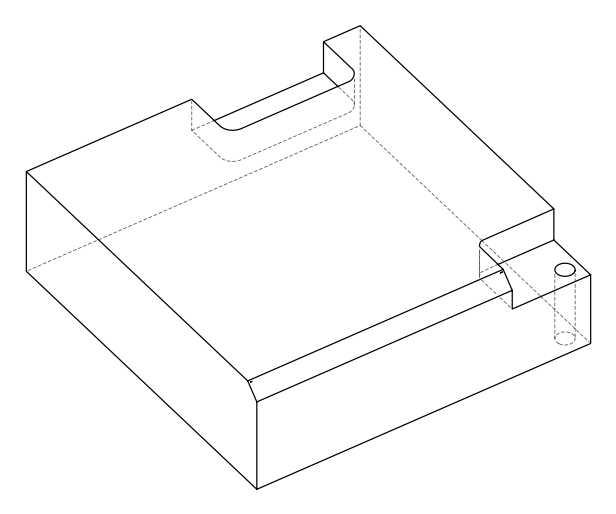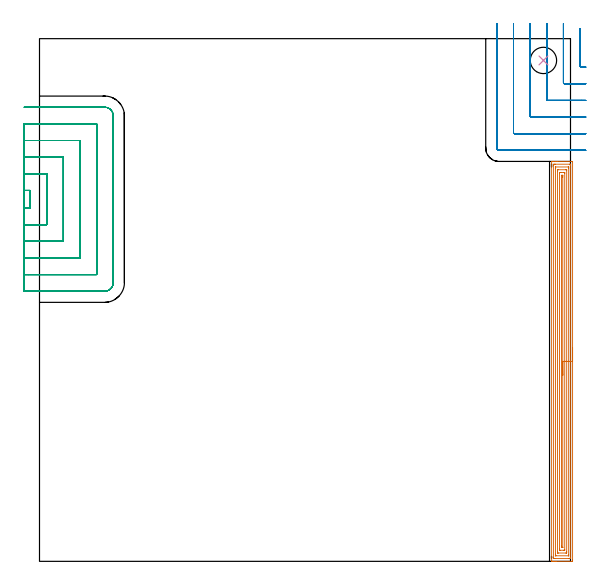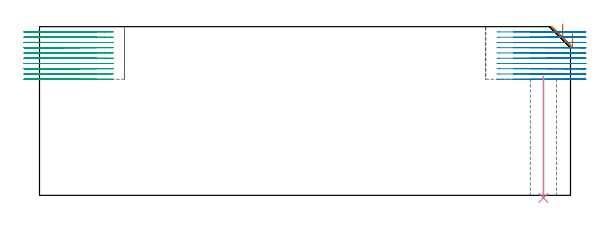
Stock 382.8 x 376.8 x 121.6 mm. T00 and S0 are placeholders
(PLAN: 4 operations, 2 tool changes, 59.4 min)
(1 AREA_MILL | FG_CHAMFER_SURFACE | UGT0205_001 | 14.07 min | 33696 mm3)
(2 MILL_CORNER_NOTCH_RECTANGULAR | CORNER_NOTCH_RECTANGULAR | NXT0201_012 | Follow Part, ap 4, ae 75% | 12.86 min | 203381 mm3)
(3 MILL_SLOT | SLOT_PARTIAL_RECTANGULAR | NXT0201_012 | Follow Part, ap 4, ae 75% | 32.16 min | 341617 mm3)
(4 INDEXABLE_INSERT_DRILL_THROUGH_HOLE_FROM_SOLID | STEP1HOLE | NXT0302_009 | 0.36 min | 23677 mm3)
(TOOL UGT0205_001 | Chamfer Mill 20 x 3 x 45 deg. | D20 FL50 Z2)
(TOOL NXT0201_012 | ENDMILL 16mm [2P460-1600-NA 1630] | D16 FL38 Z6)
(TOOL NXT0302_009 | Index. Insert Drill 19mm [880-D1900L25-05] | D19 PA176 FL95 Z2)
(OP 1 AREA_MILL)
G17 G21 G94 G90
T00 M6
G54
G17 G0 G90 X384.3 Y154.15 S1061 M3
G43 Z131.6 H0
Z116.5
G94 G1 Y154.112 Z115.629 F250.
Y153.998 Z114.764
Y153.809 Z113.912
Y153.547 Z113.08
Y153.213 Z112.274
Y152.81 Z111.5
Y152.342 Z110.764
Y151.81 Z110.072
Y151.221 Z109.429
Y150.578 Z108.84
Y149.886 Z108.309
Y149.15 Z107.84
Y148.376 Z107.437
Y147.57 Z107.103
Y146.738 Z106.841
Y145.887 Z106.652
Y145.022 Z106.538
Y144.15 Z106.5
Y1.037
X384.299 Y0.63 Z106.501
X384.295 Y0.148 Z106.503
X384.292 Y0.009 Z106.506
X383.819 Y0. Z106.979
X372.332 Z118.463
X370.926 Z119.87
X370.565 Z120.23
X369.842 Z120.958
X369.594 Z121.206
X369.215 Y0.007 Z121.576
X369.203 Y0.009 Z121.588
X369.2 Y0.183 Z121.6
Y288.117
X369.203 Y288.292 Z121.588
X369.216 Y288.3 Z121.575
X369.594 Z121.206
X369.842 Z120.958
X370.565 Z120.23
X371.81 Z118.987
X373.216 Z117.58
X383.819 Z106.979
X384.082 Y288.298 Z106.716
X384.292 Y288.29 Z106.506
X384.299 Y288.078 Z106.499
X384.3 Y144.15 Z106.5
X382.886 Z107.914
X382.885 Y2.469 Z107.915
X382.884 Y2.418 Z107.916
X382.871 Y2.01 Z107.929
X382.463 Y2.002 Z108.337
X382.051 Y2.001 Z108.749
X381.581 Y2. Z109.219
X371.448 Y2.001 Z119.352
X370.976 Y2.003 Z119.824
X370.732 Y2.01 Z120.068
X370.621 Y2.026 Z120.179
X370.615 Y2.368 Z120.185
Y2.418
Y285.831
X370.616 Y285.882 Z120.184
X370.629 Y286.29 Z120.171
X371.037 Y286.298 Z119.763
X371.448 Y286.299 Z119.352
X371.919 Y286.3 Z118.881
X382.051 Y286.299 Z108.749
X382.524 Y286.297 Z108.276
X382.768 Y286.29 Z108.032
X382.879 Y286.274 Z107.921
X382.885 Y285.932 Z107.915
Y285.882
X382.886 Y144.15 Z107.914
X381.471 Z109.329
Y4.794
X381.47 Y4.207 Z109.33
X381.467 Y4.054 Z109.333
X381.465 Y4.018 Z109.335
X381.461 Y4.01 Z109.339
X381.44 Y4.006 Z109.36
X381.371 Y4.001 Z109.429
X372.332 Z118.468
X372.128 Y4.003 Z118.672
X372.07 Y4.006 Z118.73
X372.039 Y4.01 Z118.761
X372.035 Y4.025 Z118.765
X372.032 Y4.105 Z118.768
X372.03 Y4.207 Z118.77
X372.029 Y4.514 Z118.771
X372.028 Y5.101 Z118.772
X372.029 Y283.506 Z118.771
X372.03 Y284.093 Z118.77
X372.033 Y284.246 Z118.767
X372.035 Y284.282 Z118.765
X372.039 Y284.29 Z118.761
X372.06 Y284.293 Z118.74
X372.129 Y284.299 Z118.671
X381.168 Z109.632
X381.372 Y284.297 Z109.428
X381.43 Y284.294 Z109.37
X381.461 Y284.29 Z109.339
X381.465 Y284.275 Z109.335
X381.468 Y284.195 Z109.332
X381.47 Y284.093 Z109.33
X381.471 Y283.786 Z109.329
Y283.199
Y144.15
X380.057 Z110.743
Y6.889
X380.054 Y6.228 Z110.746
X380.05 Y6.013 Z110.75
X379.84 Y6.007 Z110.96
X379.401 Y6. Z111.399
X374.099 Z116.701
X373.659 Y6.006 Z117.141
X373.45 Y6.011 Z117.35
X373.447 Y6.133 Z117.353
X373.443 Y6.659 Z117.357
Y281.411
X373.446 Y282.072 Z117.354
X373.45 Y282.287 Z117.35
X373.66 Y282.293 Z117.14
X374.099 Y282.3 Z116.701
X379.401 Z111.399
X379.841 Y282.294 Z110.959
X380.05 Y282.289 Z110.75
X380.053 Y282.167 Z110.747
X380.057 Y281.641 Z110.743
Y144.15
X378.643 Z112.157
X378.642 Y8.423 Z112.158
X378.639 Y8.168 Z112.161
X378.636 Y8.009 Z112.164
X378.6 Y8.006 Z112.2
X378.517 Y8.003 Z112.283
X378.303 Y8. Z112.497
X377.634 Z113.166
X375.652 Z115.148
X374.983 Y8.004 Z115.817
X374.888 Y8.007 Z115.912
X374.866 Y8.009 Z115.934
X374.862 Y8.126 Z115.938
X374.859 Y8.296 Z115.941
X374.857 Y8.805 Z115.943
X374.858 Y279.877 Z115.942
X374.861 Y280.132 Z115.939
X374.864 Y280.291 Z115.936
X374.899 Y280.294 Z115.901
X374.983 Y280.297 Z115.817
X375.197 Y280.3 Z115.603
X375.866 Z114.934
X377.847 Z112.953
X378.517 Y280.296 Z112.283
X378.612 Y280.293 Z112.188
X378.634 Y280.291 Z112.166
X378.638 Y280.174 Z112.162
X378.641 Y280.005 Z112.159
X378.643 Y279.75 Z112.157
Y279.622
Y144.15
X377.229 Z113.571
X377.228 Y10.224 Z113.572
X377.227 Y10.103 Z113.573
X377.224 Y10.043 Z113.576
X377.222 Y10.019 Z113.578
X377.204 Y10.007 Z113.596
X376.75 Y10.004 Z114.05
X376.323 Z114.477
X376.279 Y10.01 Z114.521
X376.277 Y10.051 Z114.523
X376.273 Y10.466 Z114.527
X376.271 Y10.951 Z114.529
Y11.36
X376.272 Y278.076 Z114.528
X376.273 Y278.197 Z114.527
X376.275 Y278.257 Z114.525
X376.277 Y278.281 Z114.523
X376.296 Y278.293 Z114.504
X376.75 Y278.296 Z114.05
X377.177 Z113.623
X377.221 Y278.29 Z113.579
X377.223 Y278.249 Z113.577
X377.227 Y277.834 Z113.573
X377.229 Y277.349 Z113.571
Y276.94
Y144.15
Y143.278 Z113.609
Y142.414 Z113.723
Y141.562 Z113.912
Y140.73 Z114.174
Y139.924 Z114.508
Y139.15 Z114.911
Y138.414 Z115.38
Y137.722 Z115.911
Y137.079 Z116.5
Y136.49 Z117.143
Y135.958 Z117.835
Y135.49 Z118.571
Y135.087 Z119.345
Y134.753 Z120.151
Y134.491 Z120.983
Y134.302 Z121.835
Y134.188 Z122.7
Y134.15 Z123.571
G0 Z131.6
M5
M2
(OP 2 MILL_CORNER_NOTCH_RECTANGULAR)
G17 G21 G94 G90
T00 M6
G54
G17 G0 G90 X389.7 Y383.848 S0 M3
G43 Z131.6 H1
Z117.81
G94 G1 Y380.848 F250.
Y357.095 F500.
G3 X390.495 Y356.3 R0.8
G2 X390.8 Y356.299 R60.
G1 X393.8 Y356.287 F250.
G0 Z131.6
X377.7 Y387.8
Z117.81
G1 Y384.8
Y345.095 F500.
G3 X378.495 Y344.3 R0.8
G1 X390.546
X390.8 Y344.299
X393.8 Y344.283 F250.
G0 Z131.6
X365.7 Y387.8
Z117.81
G1 Y384.8
Y333.095 F500.
G3 X366.495 Y332.3 R0.8
G1 X390.546
X390.8 Y332.299
X393.8 Y332.278 F250.
G0 Z131.6
X353.7 Y387.8
Z117.81
G1 Y384.8
Y321.096 F500.
G3 X354.496 Y320.3 R0.8
G1 X390.546
G2 X390.8 Y320.299 R24.
G1 X393.8 Y320.267 F250.
G0 Z131.6
X341.7 Y387.8
Z117.81
G1 Y384.8
Y309.096 F500.
G3 X342.496 Y308.3 R0.8
G1 X390.546
G2 X390.8 Y308.297 R12.
G1 X393.799 Y308.234 F250.
G0 Z131.6
X329.7 Y387.8
Z117.81
G1 Y384.8
Y297.9 F500.
G3 X331.3 Y296.3 R1.6
G1 X390.546
X393.546 F250.
G0 Z131.6
X389.7 Y383.848
Z114.02
G1 Y380.848
Y357.095 F500.
G3 X390.495 Y356.3 R0.8
G2 X390.8 Y356.301 R60.
G1 X393.8 Y356.298 F250.
G0 Z131.6
X377.7 Y387.8
Z114.02
G1 Y384.8
Y345.095 F500.
G3 X378.495 Y344.3 R0.8
G1 X390.751
X390.8
X393.8 Y344.297 F250.
G0 Z131.6
X365.7 Y387.8
Z114.02
G1 Y384.8
Y333.095 F500.
G3 X366.495 Y332.3 R0.8
G1 X390.751
X390.8
X393.8 Y332.296 F250.
G0 Z131.6
X353.7 Y387.8
Z114.02
G1 Y384.8
Y321.096 F500.
G3 X354.496 Y320.3 R0.8
G1 X390.751
X390.8
X393.8 Y320.294 F250.
G0 Z131.6
X341.7 Y387.8
Z114.02
G1 Y384.8
Y309.096 F500.
G3 X342.496 Y308.3 R0.8
G1 X390.751
X390.8
X393.8 Y308.288 F250.
G0 Z131.6
X329.7 Y387.8
Z114.02
G1 Y384.8
Y297.9 F500.
G3 X331.3 Y296.3 R1.6
G1 X390.751
X393.751 F250.
G0 Z131.6
X389.7 Y383.848
Z110.23
G1 Y380.848
Y357.095 F500.
G3 X390.495 Y356.3 R0.8
G2 X390.8 Y356.301 R60.
G1 X393.8 F250.
G0 Z131.6
X377.7 Y387.8
Z110.23
G1 Y384.8
Y345.095 F500.
G3 X378.495 Y344.3 R0.8
G1 X390.8
X393.8 F250.
G0 Z131.6
X365.7 Y387.8
Z110.23
G1 Y384.8
Y333.095 F500.
G3 X366.495 Y332.3 R0.8
G1 X390.8
X393.8 F250.
G0 Z131.6
X353.7 Y387.8
Z110.23
G1 Y384.8
Y321.096 F500.
G3 X354.496 Y320.3 R0.8
G1 X390.8
X393.8 F250.
G0 Z131.6
X341.7 Y387.8
Z110.23
G1 Y384.8
Y309.096 F500.
G3 X342.496 Y308.3 R0.8
G1 X390.8
X393.8 F250.
G0 Z131.6
X329.7 Y387.8
Z110.23
G1 Y384.8
Y297.9 F500.
G3 X331.3 Y296.3 R1.6
G1 X390.8
X393.8 F250.
G0 Z131.6
X389.7 Y383.848
Z106.44
G1 Y380.848
Y357.095 F500.
G3 X390.495 Y356.3 R0.8
G2 X390.8 Y356.301 R60.
G1 X393.8 F250.
G0 Z131.6
X377.7 Y387.8
Z106.44
G1 Y384.8
Y345.095 F500.
G3 X378.495 Y344.3 R0.8
G1 X390.8
X393.8 F250.
G0 Z131.6
X365.7 Y387.8
Z106.44
G1 Y384.8
Y333.095 F500.
G3 X366.495 Y332.3 R0.8
G1 X390.8
X393.8 F250.
G0 Z131.6
X353.7 Y387.8
Z106.44
G1 Y384.8
Y321.096 F500.
G3 X354.496 Y320.3 R0.8
G1 X390.8
X393.8 F250.
G0 Z131.6
X341.7 Y387.8
Z106.44
G1 Y384.8
Y309.096 F500.
G3 X342.496 Y308.3 R0.8
G1 X390.8
X393.8 F250.
G0 Z131.6
X329.7 Y387.8
Z106.44
G1 Y384.8
Y297.9 F500.
G3 X331.3 Y296.3 R1.6
G1 X390.8
X393.8 F250.
G0 Z131.6
X389.7 Y383.848
Z102.65
G1 Y380.848
Y357.095 F500.
G3 X390.495 Y356.3 R0.8
G2 X390.8 Y356.301 R60.
G1 X393.8 F250.
G0 Z131.6
X377.7 Y387.8
Z102.65
G1 Y384.8
Y345.095 F500.
G3 X378.495 Y344.3 R0.8
G1 X390.8
X393.8 F250.
G0 Z131.6
X365.7 Y387.8
Z102.65
G1 Y384.8
Y333.095 F500.
G3 X366.495 Y332.3 R0.8
G1 X390.8
X393.8 F250.
G0 Z131.6
X353.7 Y387.8
Z102.65
G1 Y384.8
Y321.096 F500.
G3 X354.496 Y320.3 R0.8
G1 X390.8
X393.8 F250.
G0 Z131.6
X341.7 Y387.8
Z102.65
G1 Y384.8
Y309.096 F500.
G3 X342.496 Y308.3 R0.8
G1 X390.8
X393.8 F250.
G0 Z131.6
X329.7 Y387.8
Z102.65
G1 Y384.8
Y297.9 F500.
G3 X331.3 Y296.3 R1.6
G1 X390.8
X393.8 F250.
G0 Z131.6
X389.7 Y383.848
Z98.86
G1 Y380.848
Y357.095 F500.
G3 X390.495 Y356.3 R0.8
G2 X390.8 Y356.301 R60.
G1 X393.8 F250.
G0 Z131.6
X377.7 Y387.8
Z98.86
G1 Y384.8
Y345.095 F500.
G3 X378.495 Y344.3 R0.8
G1 X390.8
X393.8 F250.
G0 Z131.6
X365.7 Y387.8
Z98.86
G1 Y384.8
Y333.095 F500.
G3 X366.495 Y332.3 R0.8
G1 X390.8
X393.8 F250.
G0 Z131.6
X353.7 Y387.8
Z98.86
G1 Y384.8
Y321.096 F500.
G3 X354.496 Y320.3 R0.8
G1 X390.8
X393.8 F250.
G0 Z131.6
X341.7 Y387.8
Z98.86
G1 Y384.8
Y309.096 F500.
G3 X342.496 Y308.3 R0.8
G1 X390.8
X393.8 F250.
G0 Z131.6
X329.7 Y387.8
Z98.86
G1 Y384.8
Y297.9 F500.
G3 X331.3 Y296.3 R1.6
G1 X390.8
X393.8 F250.
G0 Z131.6
X389.7 Y383.848
Z95.07
G1 Y380.848
Y357.095 F500.
G3 X390.495 Y356.3 R0.8
G2 X390.8 Y356.301 R60.
G1 X393.8 F250.
G0 Z131.6
X377.7 Y387.8
Z95.07
G1 Y384.8
Y345.095 F500.
G3 X378.495 Y344.3 R0.8
G1 X390.8
X393.8 F250.
G0 Z131.6
X365.7 Y387.8
Z95.07
G1 Y384.8
Y333.095 F500.
G3 X366.495 Y332.3 R0.8
G1 X390.8
X393.8 F250.
G0 Z131.6
X353.7 Y387.8
Z95.07
G1 Y384.8
Y321.096 F500.
G3 X354.496 Y320.3 R0.8
G1 X390.8
X393.8 F250.
G0 Z131.6
X341.7 Y387.8
Z95.07
G1 Y384.8
Y309.096 F500.
G3 X342.496 Y308.3 R0.8
G1 X390.8
X393.8 F250.
G0 Z131.6
X329.7 Y387.8
Z95.07
G1 Y384.8
Y297.9 F500.
G3 X331.3 Y296.3 R1.6
G1 X390.8
X393.8 F250.
G0 Z131.6
X389.7 Y383.848
Z91.28
G1 Y380.848
Y357.095 F500.
G3 X390.495 Y356.3 R0.8
G2 X390.8 Y356.301 R60.
G1 X393.8 F250.
G0 Z131.6
X377.7 Y387.8
Z91.28
G1 Y384.8
Y345.095 F500.
G3 X378.495 Y344.3 R0.8
G1 X390.8
X393.8 F250.
G0 Z131.6
X365.7 Y387.8
Z91.28
G1 Y384.8
Y333.095 F500.
G3 X366.495 Y332.3 R0.8
G1 X390.8
X393.8 F250.
G0 Z131.6
X353.7 Y387.8
Z91.28
G1 Y384.8
Y321.096 F500.
G3 X354.496 Y320.3 R0.8
G1 X390.8
X393.8 F250.
G0 Z131.6
X341.7 Y387.8
Z91.28
G1 Y384.8
Y309.096 F500.
G3 X342.496 Y308.3 R0.8
G1 X390.8
X393.8 F250.
G0 Z131.6
X329.7 Y387.8
Z91.28
G1 Y384.8
Y297.9 F500.
G3 X331.3 Y296.3 R1.6
G1 X390.8
X393.8 F250.
G0 Z131.6
X389.7 Y383.848
Z87.49
G1 Y380.848
Y357.095 F500.
G3 X390.495 Y356.3 R0.8
G2 X390.8 Y356.301 R60.
G1 X393.8 F250.
G0 Z131.6
X377.7 Y387.8
Z87.49
G1 Y384.8
Y345.095 F500.
G3 X378.495 Y344.3 R0.8
G1 X390.8
X393.8 F250.
G0 Z131.6
X365.7 Y387.8
Z87.49
G1 Y384.8
Y333.095 F500.
G3 X366.495 Y332.3 R0.8
G1 X390.8
X393.8 F250.
G0 Z131.6
X353.7 Y387.8
Z87.49
G1 Y384.8
Y321.096 F500.
G3 X354.496 Y320.3 R0.8
G1 X390.8
X393.8 F250.
G0 Z131.6
X341.7 Y387.8
Z87.49
G1 Y384.8
Y309.096 F500.
G3 X342.496 Y308.3 R0.8
G1 X390.8
X393.8 F250.
G0 Z131.6
X329.7 Y387.8
Z87.49
G1 Y384.8
Y297.9 F500.
G3 X331.3 Y296.3 R1.6
G1 X390.8
X393.8 F250.
G0 Z131.6
X389.7 Y383.848
Z83.7
G1 Y380.848
Y357.095 F500.
G3 X390.495 Y356.3 R0.8
G2 X390.8 Y356.301 R60.
G1 X393.8 F250.
G0 Z131.6
X377.7 Y387.8
Z83.7
G1 Y384.8
Y345.095 F500.
G3 X378.495 Y344.3 R0.8
G1 X390.8
X393.8 F250.
G0 Z131.6
X365.7 Y387.8
Z83.7
G1 Y384.8
Y333.095 F500.
G3 X366.495 Y332.3 R0.8
G1 X390.8
X393.8 F250.
G0 Z131.6
X353.7 Y387.8
Z83.7
G1 Y384.8
Y321.096 F500.
G3 X354.496 Y320.3 R0.8
G1 X390.8
X393.8 F250.
G0 Z131.6
X341.7 Y387.8
Z83.7
G1 Y384.8
Y309.096 F500.
G3 X342.496 Y308.3 R0.8
G1 X390.8
X393.8 F250.
G0 Z131.6
X329.7 Y387.8
Z83.7
G1 Y384.8
Y297.9 F500.
G3 X331.3 Y296.3 R1.6
G1 X390.8
X393.8 F250.
G0 Z131.6
M5
M2
(OP 3 MILL_SLOT)
G17 G21 G94 G90
T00 M6
G54
G17 G0 G90 X-11. Y254.7 S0 M3
G43 Z131.6 H1
Z117.81
G94 G1 X-8. F250.
X-6.8 F500.
Y267.4
X-8.
X-11. F250.
Y242.7
X-8.
X5.2 F500.
Y279.4
X-8.
X-11. F250.
Y230.7
X-8.
X17.2 F500.
Y291.4
X-8.
X-11. F250.
Y218.7
X-8.
X29.2 F500.
Y303.4
X-8.
X-11. F250.
Y206.7
X-8.
X41.2 F500.
Y315.4
X-8.
X-11. F250.
Y194.7
X-8.
X46.9 F500.
G3 X53.2 Y201. R6.3
G1 Y321.1
G3 X46.9 Y327.4 R6.3
G1 X-8.
X-11. F250.
G0 Y254.7 Z114.02
G1 X-8.
X-6.8 F500.
Y267.4
X-8.
X-11. F250.
Y242.7
X-8.
X5.2 F500.
Y279.4
X-8.
X-11. F250.
Y230.7
X-8.
X17.2 F500.
Y291.4
X-8.
X-11. F250.
Y218.7
X-8.
X29.2 F500.
Y303.4
X-8.
X-11. F250.
Y206.7
X-8.
X41.2 F500.
Y315.4
X-8.
X-11. F250.
Y194.7
X-8.
X46.9 F500.
G3 X53.2 Y201. R6.3
G1 Y321.1
G3 X46.9 Y327.4 R6.3
G1 X-8.
X-11. F250.
G0 Y254.7 Z110.23
G1 X-8.
X-6.8 F500.
Y267.4
X-8.
X-11. F250.
Y242.7
X-8.
X5.2 F500.
Y279.4
X-8.
X-11. F250.
Y230.7
X-8.
X17.2 F500.
Y291.4
X-8.
X-11. F250.
Y218.7
X-8.
X29.2 F500.
Y303.4
X-8.
X-11. F250.
Y206.7
X-8.
X41.2 F500.
Y315.4
X-8.
X-11. F250.
Y194.7
X-8.
X46.9 F500.
G3 X53.2 Y201. R6.3
G1 Y321.1
G3 X46.9 Y327.4 R6.3
G1 X-8.
X-11. F250.
G0 Y254.7 Z106.44
G1 X-8.
X-6.8 F500.
Y267.4
X-8.
X-11. F250.
Y242.7
X-8.
X5.2 F500.
Y279.4
X-8.
X-11. F250.
Y230.7
X-8.
X17.2 F500.
Y291.4
X-8.
X-11. F250.
Y218.7
X-8.
X29.2 F500.
Y303.4
X-8.
X-11. F250.
Y206.7
X-8.
X41.2 F500.
Y315.4
X-8.
X-11. F250.
Y194.7
X-8.
X46.9 F500.
G3 X53.2 Y201. R6.3
G1 Y321.1
G3 X46.9 Y327.4 R6.3
G1 X-8.
X-11. F250.
G0 Y254.7 Z102.65
G1 X-8.
X-6.8 F500.
Y267.4
X-8.
X-11. F250.
Y242.7
X-8.
X5.2 F500.
Y279.4
X-8.
X-11. F250.
Y230.7
X-8.
X17.2 F500.
Y291.4
X-8.
X-11. F250.
Y218.7
X-8.
X29.2 F500.
Y303.4
X-8.
X-11. F250.
Y206.7
X-8.
X41.2 F500.
Y315.4
X-8.
X-11. F250.
Y194.7
X-8.
X46.9 F500.
G3 X53.2 Y201. R6.3
G1 Y321.1
G3 X46.9 Y327.4 R6.3
G1 X-8.
X-11. F250.
G0 Y254.7 Z98.86
G1 X-8.
X-6.8 F500.
Y267.4
X-8.
X-11. F250.
Y242.7
X-8.
X5.2 F500.
Y279.4
X-8.
X-11. F250.
Y230.7
X-8.
X17.2 F500.
Y291.4
X-8.
X-11. F250.
Y218.7
X-8.
X29.2 F500.
Y303.4
X-8.
X-11. F250.
Y206.7
X-8.
X41.2 F500.
Y315.4
X-8.
X-11. F250.
Y194.7
X-8.
X46.9 F500.
G3 X53.2 Y201. R6.3
G1 Y321.1
G3 X46.9 Y327.4 R6.3
G1 X-8.
X-11. F250.
G0 Y254.7 Z95.07
G1 X-8.
X-6.8 F500.
Y267.4
X-8.
X-11. F250.
Y242.7
X-8.
X5.2 F500.
Y279.4
X-8.
X-11. F250.
Y230.7
X-8.
X17.2 F500.
Y291.4
X-8.
X-11. F250.
Y218.7
X-8.
X29.2 F500.
Y303.4
X-8.
X-11. F250.
Y206.7
X-8.
X41.2 F500.
Y315.4
X-8.
X-11. F250.
Y194.7
X-8.
X46.9 F500.
G3 X53.2 Y201. R6.3
G1 Y321.1
G3 X46.9 Y327.4 R6.3
G1 X-8.
X-11. F250.
G0 Y254.7 Z91.28
G1 X-8.
X-6.8 F500.
Y267.4
X-8.
X-11. F250.
Y242.7
X-8.
X5.2 F500.
Y279.4
X-8.
X-11. F250.
Y230.7
X-8.
X17.2 F500.
Y291.4
X-8.
X-11. F250.
Y218.7
X-8.
X29.2 F500.
Y303.4
X-8.
X-11. F250.
Y206.7
X-8.
X41.2 F500.
Y315.4
X-8.
X-11. F250.
Y194.7
X-8.
X46.9 F500.
G3 X53.2 Y201. R6.3
G1 Y321.1
G3 X46.9 Y327.4 R6.3
G1 X-8.
X-11. F250.
G0 Y254.7 Z87.49
G1 X-8.
X-6.8 F500.
Y267.4
X-8.
X-11. F250.
Y242.7
X-8.
X5.2 F500.
Y279.4
X-8.
X-11. F250.
Y230.7
X-8.
X17.2 F500.
Y291.4
X-8.
X-11. F250.
Y218.7
X-8.
X29.2 F500.
Y303.4
X-8.
X-11. F250.
Y206.7
X-8.
X41.2 F500.
Y315.4
X-8.
X-11. F250.
Y194.7
X-8.
X46.9 F500.
G3 X53.2 Y201. R6.3
G1 Y321.1
G3 X46.9 Y327.4 R6.3
G1 X-8.
X-11. F250.
G0 Y254.7 Z83.7
G1 X-8.
X-6.8 F500.
Y267.4
X-8.
X-11. F250.
Y242.7
X-8.
X5.2 F500.
Y279.4
X-8.
X-11. F250.
Y230.7
X-8.
X17.2 F500.
Y291.4
X-8.
X-11. F250.
Y218.7
X-8.
X29.2 F500.
Y303.4
X-8.
X-11. F250.
Y206.7
X-8.
X41.2 F500.
Y315.4
X-8.
X-11. F250.
Y194.7
X-8.
X46.9 F500.
G3 X53.2 Y201. R6.3
G1 Y321.1
G3 X46.9 Y327.4 R6.3
G1 X-8.
X-11. F250.
G0 Z131.6
M5
M2
(OP 4 INDEXABLE_INSERT_DRILL_THROUGH_HOLE_FROM_SOLID)
G17 G21 G94 G90
T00 M6
G54
G17 G0 G90 X363.3 Y361.1 S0 M3
G43 Z131.6 H1
G94 G81 G98 Z-1.832 F250. R85.7
G80
M5
M2
